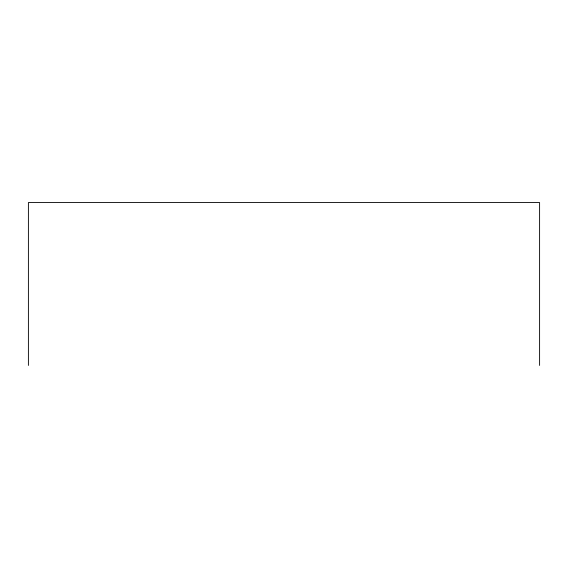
<?xml version="1.0" encoding="UTF-8"?>
<svg xmlns="http://www.w3.org/2000/svg" width="568" height="568" viewBox="0 0 568 568"><rect width="100%" height="100%" fill="white"/><g stroke="black" fill="none" stroke-linecap="round" stroke-linejoin="round"><path stroke-width="0.85" d="M539.6 365.437L539.6 202.563L28.4 202.563L28.4 365.437"/></g></svg>
